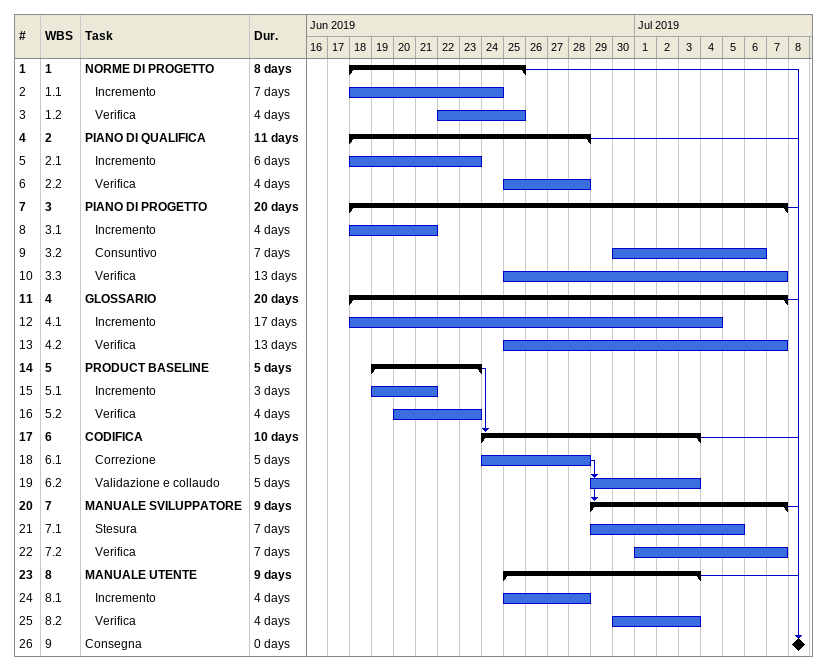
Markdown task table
| ID | WBS | Task | Duration | Start | Finish | Predecessors |
|---|---|---|---|---|---|---|
| 1 | 1 | **NORME DI PROGETTO** | 8d | 2019-06-18 | 2019-06-25 |  |
| 2 | 1.1 | Incremento | 7d | 2019-06-18 | 2019-06-24 |  |
| 3 | 1.2 | Verifica | 4d | 2019-06-22 | 2019-06-25 |  |
| 4 | 2 | **PIANO DI QUALIFICA** | 11d | 2019-06-18 | 2019-06-28 |  |
| 5 | 2.1 | Incremento | 6d | 2019-06-18 | 2019-06-23 |  |
| 6 | 2.2 | Verifica | 4d | 2019-06-25 | 2019-06-28 |  |
| 7 | 3 | **PIANO DI PROGETTO** | 20d | 2019-06-18 | 2019-07-07 |  |
| 8 | 3.1 | Incremento | 4d | 2019-06-18 | 2019-06-21 |  |
| 9 | 3.2 | Consuntivo | 7d | 2019-06-30 | 2019-07-06 |  |
| 10 | 3.3 | Verifica | 13d | 2019-06-25 | 2019-07-07 |  |
| 11 | 4 | **GLOSSARIO** | 20d | 2019-06-18 | 2019-07-07 |  |
| 12 | 4.1 | Incremento | 17d | 2019-06-18 | 2019-07-04 |  |
| 13 | 4.2 | Verifica | 13d | 2019-06-25 | 2019-07-07 |  |
| 14 | 5 | **PRODUCT BASELINE** | 5d | 2019-06-19 | 2019-06-23 |  |
| 15 | 5.1 | Incremento | 3d | 2019-06-19 | 2019-06-21 |  |
| 16 | 5.2 | Verifica | 4d | 2019-06-20 | 2019-06-23 |  |
| 17 | 6 | **CODIFICA** | 10d | 2019-06-24 | 2019-07-03 | 14 |
| 18 | 6.1 | Correzione | 5d | 2019-06-24 | 2019-06-28 |  |
| 19 | 6.2 | Validazione e collaudo | 5d | 2019-06-29 | 2019-07-03 | 18 |
| 20 | 7 | **MANUALE SVILUPPATORE** | 9d | 2019-06-29 | 2019-07-07 | 18 |
| 21 | 7.1 | Stesura | 7d | 2019-06-29 | 2019-07-05 |  |
| 22 | 7.2 | Verifica | 7d | 2019-07-01 | 2019-07-07 |  |
| 23 | 8 | **MANUALE UTENTE** | 9d | 2019-06-25 | 2019-07-03 |  |
| 24 | 8.1 | Incremento | 4d | 2019-06-25 | 2019-06-28 |  |
| 25 | 8.2 | Verifica | 4d | 2019-06-30 | 2019-07-03 |  |
| 26 | 9 | Consegna | 0d | 2019-07-08 | 2019-07-08 | 1, 4, 7, 11, 17, 20, 23 |
